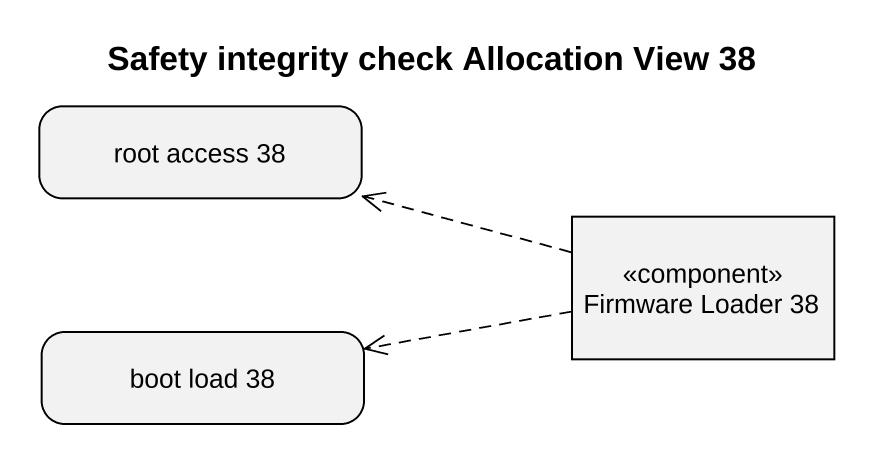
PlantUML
@startuml
title Safety integrity check Allocation View 38
hide empty description
state "root access 38" as root_access_38
state "Firmware Loader 38" as Firmware_Loader_38 <<component>>
state "boot load 38" as boot_load_38
Firmware_Loader_38 -left[dashed]-> root_access_38
Firmware_Loader_38 -left[dashed]-> boot_load_38
@enduml
